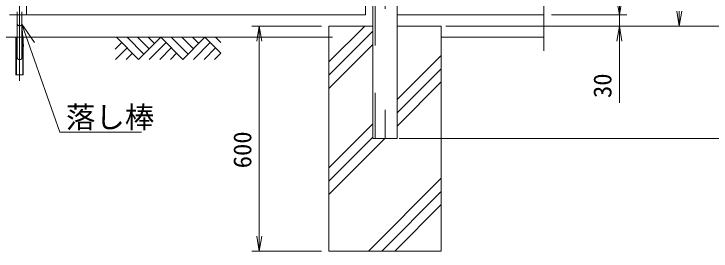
# Model space of a CAD drawing. Units: millimetres, scale not verified. Extents: x -5936 to 5936, y -4198 to 4198.
# Drawn here: x 1618 to 3479, y -1857 to -1225 of the extents above; entities that cross this region are included whole.
import ezdxf
from ezdxf.enums import TextEntityAlignment as Align

# ---------------------------------------------------------------- set-up
doc = ezdxf.new("R2010")
doc.units = ezdxf.units.MM
doc.header["$LTSCALE"] = 30
doc.linetypes.add('USER2', pattern=[12.6, 8.4, -4.2])
doc.linetypes.add('USER3', pattern=[50.5, 30, -9, 2.5, -9])
for name, color, linetype, lineweight in [('0-0_22', 7, 'Continuous', 9), ('0-2_27', 3, 'Continuous', 9), ('0-3_D-STR1', 1, 'Continuous', 9), ('0-5_D-STR-TXT', 7, 'Continuous', 9), ('0-6_D-STR4', 7, 'Continuous', 9), ('0-7_0', 7, 'Continuous', 9), ('0-8_D-DCR-HCH', 7, 'Continuous', 9), ('0-B_D-STR-DIM', 7, 'Continuous', 9), ('0-F_1', 7, 'Continuous', 9)]:
    doc.layers.add(name, color=color, linetype=linetype, lineweight=lineweight)
doc.styles.add('ＭＳ ゴシック', font='')
doc.styles.get('ＭＳ ゴシック').set_extended_font_data('MS Gothic')

# ---------------------------------------------------------------- blocks, each defined once
blk = doc.blocks.new('G122')
at = {"layer": '0-0_22'}
for p, q in [((237233.6, 86121.8), (239006, 84349.4)), ((238082.1, 86121.8), (239430.3, 84773.7)), ((238930.6, 86121.8), (239854.5, 85197.9)), ((240778.4, 86121.8), (239006, 84349.4)), ((239779.2, 86121.8), (240278.8, 85622.2)), ((240778.4, 86121.8), (242550.8, 84349.4)), ((241627, 86121.8), (242975.1, 84773.6)), ((242475.5, 86121.8), (243399.4, 85197.9)), ((244323.3, 86121.8), (242550.8, 84349.4)), ((243324, 86121.8), (243823.6, 85622.2)), ((245596.1, 84849), (244323.3, 86121.8)), ((245596.1, 85697.5), (245171.8, 86121.8)), ((237133.7, 85173.4), (237657.9, 85697.5)), ((241202.7, 85697.6), (239854.6, 84349.4)), ((244747.5, 85697.5), (243399.4, 84349.4)), ((237158.2, 84349.4), (238082.1, 85273.3)), ((241626.9, 85273.3), (240703.1, 84349.4)), ((245171.8, 85273.3), (244247.9, 84349.4)), ((238006.8, 84349.4), (238506.4, 84849)), ((242051.2, 84849), (241551.6, 84349.4)), ((245596.1, 84849), (245096.4, 84349.4))]:
    blk.add_line(p, q, dxfattribs=at)
blk = doc.blocks.new('_OPEN')
at = {"layer": '0-7_0'}
blk.add_line((-30, 5), (0, 0), dxfattribs=at)
blk.add_lwpolyline([(-30, -5), (0, 0), (-30, 0)], dxfattribs=at)
blk = doc.blocks.new('G124')
at = {"layer": '0-F_1'}
for q in [(230670.2, 85701.7), (229791.5, 85391.7), (232709.4, 78520.8)]:
    blk.add_line((229652.4, 87186.3), q, dxfattribs=at)

msp = doc.modelspace()

# ---------------------------------------------------------------- linework, layer by layer
at = {"layer": '0-2_27', "linetype": 'USER3'}
msp.add_line((1632.67, -1402.7), (1632.67, -947.92), dxfattribs=at)
at = {"layer": '0-2_27', "linetype": 'USER2'}
for p, q in [((1626.67, -1227.06), (1626.67, -1219.06)), ((1638.67, -1227.06), (1638.67, -1219.06)), ((1631.17, -1256.06), (1634.17, -1256.06)), ((1624.32, -1387.06), (1624.32, -1287.06)), ((1626.67, -1341.93), (1626.67, -1287.06)), ((1638.67, -1341.95), (1638.67, -1287.06)), ((1641.02, -1387.06), (1641.02, -1287.06)), ((1631.17, -1346.43), (1634.17, -1346.43))]:
    msp.add_line(p, q, dxfattribs=at)
at = {"layer": '0-2_27'}
for p, q in [((1626.67, -1287.06), (1626.67, -1227.06)), ((1638.67, -1287.06), (1638.67, -1227.06)), ((1642.22, -1287.06), (1623.12, -1287.06)), ((1623.12, -1387.06), (1623.12, -1287.06)), ((1642.22, -1387.06), (1642.22, -1287.06)), ((1642.22, -1387.06), (1623.12, -1387.06))]:
    msp.add_line(p, q, dxfattribs=at)
at = {"layer": '0-2_27', "linetype": 'USER2'}
for centre, start, end in [((1631.17, -1251.56), 179.99999, 270.00049), ((1634.17, -1251.56), 269.99951, 0.00001), ((1631.17, -1341.93), 179.99999, 270.00049), ((1634.17, -1341.93), 269.99951, 0.00001)]:
    msp.add_arc(centre, 4.5, start, end, dxfattribs=at)
at = {"layer": '0-3_D-STR1'}
for p, q in [((1651.17, 1210.77), (1651.17, -1227.06)), ((2556.17, 1210.77), (2556.17, -1227.06)), ((2576.17, 1210.77), (2576.17, -1557.06)), ((2641.17, 1210.77), (2641.17, -1557.06)), ((3032.65, -287.08), (3032.65, -1322.75)), ((2556.17, -1227.06), (1606.17, -1227.06)), ((2641.17, -1227.06), (3032.65, -1227.06)), ((2576.17, -1557.06), (2641.17, -1557.06))]:
    msp.add_line(p, q, dxfattribs=at)
at = {"layer": '0-3_D-STR1', "linetype": 'USER2'}
msp.add_line((2582.17, 1210.77), (2582.17, -1557.06), dxfattribs=at)
at = {"layer": '0-3_D-STR1', "linetype": 'USER3'}
msp.add_line((2608.67, 1204.24), (2608.67, -1614.31), dxfattribs=at)
at = {"layer": '0-6_D-STR4'}
for p, q in [((2758.67, -1257.06), (2641.17, -1257.06)), ((2758.67, -1257.06), (2758.67, -1857.06)), ((2468.67, -1287.06), (751.17, -1287.06)), ((2758.67, -1287.06), (3032.65, -1287.06)), ((2758.67, -1857.06), (2458.67, -1857.06))]:
    msp.add_line(p, q, dxfattribs=at)
msp.add_lwpolyline([(2576.17, -1257.06), (2458.67, -1257.06), (2458.67, -1857.06)], dxfattribs=at)
at = {"layer": '0-8_D-DCR-HCH'}
for p, q in [((2458.67, -1352.62), (2554.22, -1257.06)), ((2458.67, -1387.97), (2576.17, -1270.47)), ((2458.67, -1423.33), (2576.17, -1305.83)), ((2641.17, -1452.96), (2758.67, -1335.46)), ((2641.17, -1488.32), (2758.67, -1370.82)), ((2641.17, -1523.67), (2758.67, -1406.17)), ((2458.67, -1635.46), (2576.17, -1517.96)), ((2458.67, -1670.82), (2576.17, -1553.32)), ((2458.67, -1706.17), (2607.77, -1557.06)), ((2564.23, -1857.06), (2758.67, -1662.62)), ((2599.58, -1857.06), (2758.67, -1697.98)), ((2634.94, -1857.06), (2758.67, -1733.34))]:
    msp.add_line(p, q, dxfattribs=at)
at = {"layer": '0-B_D-STR-DIM'}
for p, q in [((3052.65, -1227.06), (3254.35, -1227.06)), ((3052.65, -1227.06), (3254.35, -1227.06)), ((3234.35, -1227.06), (3234.35, -1257.06)), ((2438.67, -1257.06), (2252.84, -1257.06)), ((2771.17, -1257.06), (3414.35, -1257.06)), ((2771.17, -1257.06), (3574.35, -1257.06)), ((2771.17, -1257.06), (3254.35, -1257.06)), ((2771.17, -1257.06), (3574.35, -1257.06)), ((2272.84, -1297.06), (2272.84, -1817.06)), ((3234.35, -1297.06), (3234.35, -1462.19)), ((1740.57, -1540.43), (1957.88, -1540.43)), ((2646.17, -1557.06), (3574.35, -1557.06)), ((2438.67, -1857.06), (2252.84, -1857.06))]:
    msp.add_line(p, q, dxfattribs=at)

# ---------------------------------------------------------------- block references
at = {"layer": '0-5_D-STR-TXT', "xscale": 0.03333333, "yscale": 0.03333333}
msp.add_blockref('G124', (-6016.41, -4157.79), dxfattribs=at)
at = {"layer": '0-7_0', "xscale": 0.03333333, "yscale": 0.03333333}
msp.add_blockref('G122', (-6016.41, -4157.79), dxfattribs=at)
at = {"layer": '0-B_D-STR-DIM', "xscale": 1.333333, "yscale": 1.333333}
for p, rotation in [((3234.35, -1227.06), 270), ((3234.35, -1227.06), 270), ((3394.35, -1257.06), 270), ((2272.84, -1257.06), 90), ((3234.35, -1257.06), 90), ((2272.84, -1857.06), 270)]:
    msp.add_blockref('_OPEN', p, dxfattribs=dict(at, rotation=rotation))

# ---------------------------------------------------------------- texts
at = {"layer": '0-5_D-STR-TXT', "style": 'ＭＳ ゴシック'}
msp.add_text('落し棒', height=57.62, dxfattribs=at).set_placement((1756.6, -1546.15), align=Align.BOTTOM_LEFT)
at = {"layer": '0-B_D-STR-DIM', "style": 'ＭＳ ゴシック'}
for s, p in [('30', (3227.6, -1448.99)), ('600', (2266.1, -1636.31))]:
    msp.add_text(s, height=48.17, rotation=90, dxfattribs=at).set_placement(p, align=Align.BOTTOM_LEFT)

doc.saveas('drawing.dxf')
